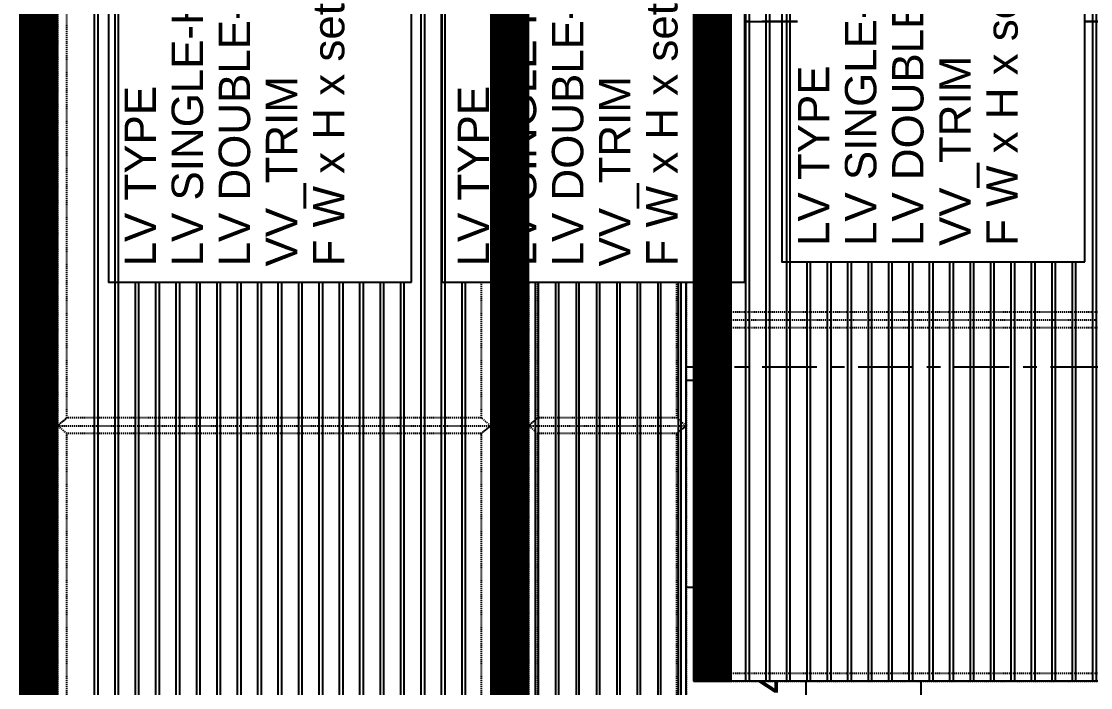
# Model space of a CAD drawing. Header units: millimetres. Extents: x 663313 to 1226001, y 1431724 to 1620898.
# Drawn here: x 849271 to 852676, y 1516435 to 1518555 of the extents above; entities that cross this region are included whole.
import ezdxf

# ---------------------------------------------------------------- set-up
doc = ezdxf.new("R2010")
doc.units = ezdxf.units.MM
for name, pattern in [('CENTER', [50.8, 31.75, -6.35, 6.35, -6.35]), ('DPA_Grid _ Level 100', [1000, 550, -160, 130, -160]), ('Grid Line', [22.225, 12.7, -3.175, 3.175, -3.175]), ('HIDDEN', [0.375, 0.25, -0.125]), ('TA_GL_000.70000', [1.925, 0.7, -0.175, 0.175, -0.175, 0.7]), ('TA_HL_001.00000', [6.5, 3.55, -2.95]), ('XKITLINE00', [0]), ('XKITLINE02', [4, 2, -2])]:
    doc.linetypes.add(name, pattern=pattern)
doc.layers.get('Defpoints').update_dxf_attribs({"color": 140})
doc.layers.add('000 - 0_HIDE_OBJ_FRAMING_DEF_SUB', color=1, linetype='Continuous', plot=False)
for name, color, linetype in [('000 - 0_SYM_DWG_GRIDLINE_MAIN_COLOR_251', 251, 'Continuous'), ('000 - ESTIMATE_ASPG_WIPEOUT_', 250, 'Continuous'), ('000 - GRID', 251, 'CENTER'), ('010 - ASPG_EXTR_MAIN_COLOR_2', 2, 'Continuous'), ('010 - ASPG_EXTR_MAIN_COLOR_251', 251, 'Continuous'), ('010 - ASPG_EXTR_WIPEOUT_', 250, 'Continuous'), ('010 - ASPG_FRAMING_MAIN_COLOR_1', 1, 'Continuous'), ('010 - ASPG_FRAMING_SUB_COLOR_2', 1, 'Continuous'), ('CVA044__', 2, 'Continuous')]:
    doc.layers.add(name, color=color, linetype=linetype)
doc.layers.add('000 - ESTIMATE_ASPG_MAIN_COLOR_6', color=6, linetype='Continuous', true_color=0xff00ff)
doc.layers.add('000 - ESTIMATE_ASPG_TEXT_COLOR_1', color=1, linetype='Continuous', true_color=0xff0000)
doc.layers.add('000_AREA_ASPG_AREA_HATCH_', color=7, linetype='Continuous', true_color=0xff8700, plot=False)
doc.layers.add('000_AREA_ASPG_AREA_MAIN_COLOR_1', color=7, linetype='Continuous', true_color=0xff8700, plot=False)
for name, color, linetype, lineweight in [('A-FLOR-E', 2, 'Continuous', 9), ('A-GENM', 29, 'Continuous', 9), ('Bolt', 7, 'Continuous', 0), ('Part', 2, 'Continuous', 0)]:
    doc.layers.add(name, color=color, linetype=linetype, lineweight=lineweight)
doc.styles.add('_Arial', font='arial.ttf')
doc.styles.add('Arial', font='arial.ttf')
doc.styles.add('TA', font='', dxfattribs={"height": 4.5})
doc.styles.get('TA').set_extended_font_data('Cordia New')
doc.dimstyles.new('Dim - 40 - End', dxfattribs={"dimscale": 0.04, "dimtxt": 3, "dimasz": 1, "dimexe": 0, "dimexo": 2.5, "dimgap": 1.5, "dimtad": 1, "dimdec": 0, "dimlfac": 1000, "dimzin": 1, "dimdsep": 46, "dimtxsty": 'Arial', "dimblk": 'END', "dimcen": 0.09, "dimclrd": 1, "dimclre": 49, "dimclrt": 3, "dimadec": 0, "dimazin": 0, "dimtfac": 1, "dimtdec": 0, "dimtix": 1, "dimtofl": 0, "dimtmove": 2, "dimatfit": 3, "dimfxl": 1, "dimtfill": 1, "dimtfillclr": 256, "dimtolj": 1, "dimtzin": 0, "dimarcsym": 0})

# ---------------------------------------------------------------- blocks, each defined once
blk = doc.blocks.new('*A25003087')
at = {"layer": 'Part', "linetype": 'XKITLINE00', "lineweight": 0}
for p, q in [((242.379556, 120.984542), (242.379556, 120.334542)), ((242.379556, 120.984542), (259.029503, 120.984542)), ((259.029503, 120.334542), (259.029503, 120.984542)), ((242.379556, 120.334542), (259.029503, 120.334542))]:
    blk.add_line(p, q, dxfattribs=at)
at = {"layer": 'Part', "linetype": 'XKITLINE02', "lineweight": 0}
blk.add_line((242.379556, 120.394542), (259.029503, 120.394542), dxfattribs=at)
blk = doc.blocks.new('*A25023089')
at = {"layer": 'Part', "linetype": 'XKITLINE00', "lineweight": 0}
for p, q in [((244.079582, 127.784542), (244.079582, 127.884542)), ((244.079582, 127.884542), (246.279582, 127.884542)), ((244.079582, 127.784542), (246.279582, 127.784542)), ((246.279582, 127.884542), (246.279582, 127.784542))]:
    blk.add_line(p, q, dxfattribs=at)
blk = doc.blocks.new('*A25033090')
at = {"layer": 'Part', "linetype": 'XKITLINE00', "lineweight": 0}
for p, q in [((243.879582, 128.084542), (244.079582, 127.884542)), ((246.479582, 128.084542), (246.309582, 127.884542)), ((244.079582, 127.884542), (246.309582, 127.884542))]:
    blk.add_line(p, q, dxfattribs=at)
at = {"layer": 'Part', "linetype": 'XKITLINE02', "lineweight": 0}
blk.add_line((246.479582, 128.084542), (243.879582, 128.084542), dxfattribs=at)
blk = doc.blocks.new('*A25043091')
at = {"layer": 'Bolt'}
for points in [[(244.35, 127.885), (244.35, 127.785), (244.21, 127.785), (244.21, 127.885)], [(246.15, 127.885), (246.15, 127.785), (246.01, 127.785), (246.01, 127.885)]]:
    blk.add_hatch(color=256, dxfattribs=at).paths.add_polyline_path(points, flags=17)
at = {"layer": 'Bolt', "linetype": 'XKITLINE00', "lineweight": 0}
for p, q in [((244.21, 127.785), (244.21, 127.885)), ((244.28, 127.785), (244.28, 127.885)), ((244.35, 127.785), (244.35, 127.885)), ((246.01, 127.785), (246.01, 127.885)), ((246.08, 127.785), (246.08, 127.885)), ((246.15, 127.785), (246.15, 127.885))]:
    blk.add_line(p, q, dxfattribs=at)
blk = doc.blocks.new('*A29103261')
at = {"layer": 'Part', "linetype": 'XKITLINE00', "lineweight": 0}
for p, q in [((245.209582, 127.784542), (245.209582, 127.684542)), ((245.809582, 127.734542), (245.259582, 127.734542)), ((245.259582, 127.734542), (245.259582, 127.684542)), ((245.809582, 127.784542), (245.809582, 127.734542))]:
    blk.add_line(p, q, dxfattribs=at)
at = {"layer": 'Part', "linetype": 'XKITLINE02', "lineweight": 0}
for p, q in [((245.209582, 127.784542), (245.809582, 127.784542)), ((245.209582, 127.684542), (245.209582, 127.184542)), ((245.259582, 127.684542), (245.259582, 127.184542)), ((245.209582, 127.184542), (245.259582, 127.184542))]:
    blk.add_line(p, q, dxfattribs=at)
blk = doc.blocks.new('*A29113262')
at = {"layer": 'Bolt', "linetype": 'XKITLINE02', "lineweight": 0}
for p, q in [((245.338782, 127.484542), (244.909582, 127.484542)), ((245.209582, 127.554542), (245.149582, 127.554542)), ((245.209582, 127.414542), (245.149582, 127.414542)), ((245.259582, 127.654542), (245.209582, 127.654542)), ((245.259582, 127.314542), (245.209582, 127.314542))]:
    blk.add_line(p, q, dxfattribs=at)
blk = doc.blocks.new('*A29123263')
at = {"layer": 'Part', "linetype": 'XKITLINE00', "lineweight": 0}
for p, q in [((256.258082, 127.784542), (256.258082, 127.684542)), ((256.858082, 127.734542), (256.308082, 127.734542)), ((256.308082, 127.734542), (256.308082, 127.684542)), ((256.858082, 127.784542), (256.858082, 127.734542))]:
    blk.add_line(p, q, dxfattribs=at)
at = {"layer": 'Part', "linetype": 'XKITLINE02', "lineweight": 0}
for p, q in [((256.258082, 127.784542), (256.858082, 127.784542)), ((256.258082, 127.684542), (256.258082, 127.184542)), ((256.308082, 127.684542), (256.308082, 127.184542)), ((256.258082, 127.184542), (256.308082, 127.184542))]:
    blk.add_line(p, q, dxfattribs=at)
blk = doc.blocks.new('*A29133264')
at = {"layer": 'Bolt', "linetype": 'XKITLINE02', "lineweight": 0}
for p, q in [((256.387282, 127.484542), (255.958082, 127.484542)), ((256.258082, 127.554542), (256.198082, 127.554542)), ((256.258082, 127.414542), (256.198082, 127.414542)), ((256.308082, 127.654542), (256.258082, 127.654542)), ((256.308082, 127.314542), (256.258082, 127.314542))]:
    blk.add_line(p, q, dxfattribs=at)
blk = doc.blocks.new('*A29873300')
at = {"layer": 'Bolt'}
for points in [[(244.81, 120.335), (244.81, 120.395), (244.95, 120.395), (244.95, 120.335)], [(244.81, 120.275), (244.81, 120.335), (244.95, 120.335), (244.95, 120.275)], [(245.41, 120.335), (245.41, 120.395), (245.55, 120.395), (245.55, 120.335)], [(245.41, 120.275), (245.41, 120.335), (245.55, 120.335), (245.55, 120.275)]]:
    blk.add_hatch(color=256, dxfattribs=at).paths.add_polyline_path(points, flags=17)
at = {"layer": 'Bolt', "linetype": 'XKITLINE00', "lineweight": 0}
for p, q in [((244.88, 120.195), (244.88, 120.625)), ((245.48, 120.195), (245.48, 120.625)), ((244.81, 120.335), (244.81, 120.395)), ((244.81, 120.275), (244.81, 120.335)), ((244.95, 120.335), (244.95, 120.395)), ((244.95, 120.275), (244.95, 120.335)), ((245.41, 120.335), (245.41, 120.395)), ((245.41, 120.275), (245.41, 120.335)), ((245.55, 120.335), (245.55, 120.395)), ((245.55, 120.275), (245.55, 120.335))]:
    blk.add_line(p, q, dxfattribs=at)
blk = doc.blocks.new('*A29883301')
at = {"layer": 'Part', "linetype": 'XKITLINE00', "lineweight": 0}
for p, q in [((245.149582, 120.274542), (245.209582, 120.274542)), ((245.149582, 119.274542), (245.149582, 120.274542)), ((245.209582, 120.274542), (245.209582, 119.274542)), ((245.149582, 119.974542), (245.209582, 119.974542)), ((245.209582, 119.274542), (245.149582, 119.274542))]:
    blk.add_line(p, q, dxfattribs=at)
blk = doc.blocks.new('*A29893302')
at = {"layer": 'Part', "linetype": 'XKITLINE00', "lineweight": 0}
for p, q in [((244.679582, 120.334542), (244.679582, 120.274542)), ((245.679582, 120.274542), (244.679582, 120.274542)), ((245.679582, 120.334542), (245.679582, 120.274542))]:
    blk.add_line(p, q, dxfattribs=at)
at = {"layer": 'Part', "linetype": 'XKITLINE02', "lineweight": 0}
blk.add_line((245.679582, 120.334542), (244.679582, 120.334542), dxfattribs=at)
blk = doc.blocks.new('*A29903303')
at = {"layer": 'Part', "linetype": 'XKITLINE00', "lineweight": 0}
for p, q in [((255.728082, 120.274542), (255.728082, 120.334542)), ((256.728082, 120.274542), (255.728082, 120.274542)), ((256.728082, 120.334542), (256.728082, 120.274542))]:
    blk.add_line(p, q, dxfattribs=at)
at = {"layer": 'Part', "linetype": 'XKITLINE02', "lineweight": 0}
blk.add_line((255.728082, 120.334542), (256.728082, 120.334542), dxfattribs=at)
blk = doc.blocks.new('*A29913304')
at = {"layer": 'Part', "linetype": 'XKITLINE00', "lineweight": 0}
for p, q in [((256.198082, 120.274542), (256.258082, 120.274542)), ((256.198082, 119.274542), (256.198082, 120.274542)), ((256.258082, 120.274542), (256.258082, 119.274542)), ((256.198082, 119.974542), (256.258082, 119.974542)), ((256.258082, 119.274542), (256.198082, 119.274542))]:
    blk.add_line(p, q, dxfattribs=at)
blk = doc.blocks.new('*A29923305')
at = {"layer": 'Bolt'}
for points in [[(255.858, 120.335), (255.858, 120.395), (255.998, 120.395), (255.998, 120.335)], [(255.858, 120.275), (255.858, 120.335), (255.998, 120.335), (255.998, 120.275)], [(256.458, 120.335), (256.458, 120.395), (256.598, 120.395), (256.598, 120.335)], [(256.458, 120.275), (256.458, 120.335), (256.598, 120.335), (256.598, 120.275)]]:
    blk.add_hatch(color=256, dxfattribs=at).paths.add_polyline_path(points, flags=17)
at = {"layer": 'Bolt', "linetype": 'XKITLINE00', "lineweight": 0}
for p, q in [((255.928, 120.195), (255.928, 120.625)), ((256.528, 120.195), (256.528, 120.625)), ((255.858, 120.335), (255.858, 120.395)), ((255.858, 120.275), (255.858, 120.335)), ((255.998, 120.335), (255.998, 120.395)), ((255.998, 120.275), (255.998, 120.335)), ((256.458, 120.335), (256.458, 120.395)), ((256.458, 120.275), (256.458, 120.335)), ((256.598, 120.335), (256.598, 120.395)), ((256.598, 120.275), (256.598, 120.335))]:
    blk.add_line(p, q, dxfattribs=at)
blk = doc.blocks.new('*A30443342')
at = {"layer": 'Part', "linetype": 'XKITLINE00', "lineweight": 0}
for p, q in [((255.128082, 127.784542), (255.128082, 127.884542)), ((255.128082, 127.884542), (257.328082, 127.884542)), ((255.128082, 127.784542), (257.328082, 127.784542)), ((257.328082, 127.884542), (257.328082, 127.784542))]:
    blk.add_line(p, q, dxfattribs=at)
blk = doc.blocks.new('*A30453343')
at = {"layer": 'Part', "linetype": 'XKITLINE00', "lineweight": 0}
for p, q in [((254.928082, 128.084542), (255.128082, 127.884542)), ((257.528082, 128.084542), (257.358082, 127.884542)), ((255.128082, 127.884542), (257.358082, 127.884542))]:
    blk.add_line(p, q, dxfattribs=at)
at = {"layer": 'Part', "linetype": 'XKITLINE02', "lineweight": 0}
blk.add_line((257.528082, 128.084542), (254.928082, 128.084542), dxfattribs=at)
blk = doc.blocks.new('*A30463344')
at = {"layer": 'Bolt'}
for points in [[(255.398, 127.885), (255.398, 127.785), (255.258, 127.785), (255.258, 127.885)], [(257.198, 127.885), (257.198, 127.785), (257.058, 127.785), (257.058, 127.885)]]:
    blk.add_hatch(color=256, dxfattribs=at).paths.add_polyline_path(points, flags=17)
at = {"layer": 'Bolt', "linetype": 'XKITLINE00', "lineweight": 0}
for p, q in [((255.258, 127.785), (255.258, 127.885)), ((255.328, 127.785), (255.328, 127.885)), ((255.398, 127.785), (255.398, 127.885)), ((257.058, 127.785), (257.058, 127.885)), ((257.128, 127.785), (257.128, 127.885)), ((257.198, 127.785), (257.198, 127.885))]:
    blk.add_line(p, q, dxfattribs=at)
blk = doc.blocks.new('GM_Louver Grill Vertical Z1 - Z Profile-20899003-ENT 4 ELE-2 sheet')
at = {"layer": '000 - 0_HIDE_OBJ_FRAMING_DEF_SUB'}
blk.add_line((-150989.205017, 106810), (-150989.205017, 115350), dxfattribs=at)
blk = doc.blocks.new('5')
at = {"layer": '000 - 0_HIDE_OBJ_FRAMING_DEF_SUB'}
for p, q in [((1845400.1, 115350), (1845400.1, 106810)), ((1845500.1, 106810), (1845500.1, 115350)), ((1845649.8, 115350), (1845649.8, 106810)), ((1845749.8, 115350), (1845749.8, 106810)), ((1847149.8, 106810), (1847149.8, 115350))]:
    blk.add_line(p, q, dxfattribs=at)
for points in [[(1843950.1, 115350), (1845450.1, 115350), (1845450.1, 106810), (1843950.1, 106810)], [(1845450.1, 115350), (1845699.8, 115350), (1845699.8, 106810), (1845450.1, 106810)], [(1847199.8, 115350), (1845699.8, 115350), (1845699.8, 106810), (1847199.8, 106810)]]:
    blk.add_lwpolyline(points, close=True, dxfattribs=at)
at = {"layer": 'A-GENM'}
for p in [(1996239.3, 0), (1996314.3, 0), (1996539.3, 0), (1996789, 0), (1996865.3, 0), (1996941.6, 0), (1997017.8, 0), (1997094.1, 0), (1997170.3, 0), (1997246.6, 0), (1997322.9, 0), (1997399.1, 0), (1997475.4, 0), (1997551.7, 0), (1997627.9, 0), (1997704.2, 0), (1997780.4, 0), (1997856.7, 0), (1997933, 0), (1998009.2, 0), (1998085.5, 0)]:
    blk.add_blockref('GM_Louver Grill Vertical Z1 - Z Profile-20899003-ENT 4 ELE-2 sheet', p, dxfattribs=at)
blk = doc.blocks.new('END')
at = {"color": 1}
for p, q in [((0, 1.5), (0, -1.5)), ((1.5, 0), (-1.5, 0))]:
    blk.add_line(p, q, dxfattribs=at)
at = {"color": 3}
blk.add_line((-0.795, -0.795), (0.795, 0.795), dxfattribs=at)
blk = doc.blocks.new('*D5099')
at = {"layer": '000 - 0_HIDE_OBJ_FRAMING_DEF_SUB', "color": 49, "lineweight": -2, "transparency": 16777216}
for p, q in [((10.8878, 4.2), (11.2086, 4.2)), ((11.0585, 3.4575), (11.2086, 3.4575))]:
    blk.add_line(p, q, dxfattribs=at)
at = {"layer": '000 - 0_HIDE_OBJ_FRAMING_DEF_SUB', "color": 1, "lineweight": -2, "transparency": 16777216}
blk.add_line((11.2086, 3.4975), (11.2086, 4.16), dxfattribs=at)
at = {"layer": 'Defpoints', "color": 0, "transparency": 16777216}
for p in [(10.7878, 4.2), (11.2086, 4.2), (10.9585, 3.4575)]:
    blk.add_point(p, dxfattribs=at)
at = {"layer": '000 - 0_HIDE_OBJ_FRAMING_DEF_SUB', "color": 1, "lineweight": -2, "transparency": 16777216, "xscale": 0.04, "yscale": 0.04, "zscale": 0.04}
for p, rotation in [((11.2086, 4.2), 90), ((11.2086, 3.4575), 270)]:
    blk.add_blockref('END', p, dxfattribs=dict(at, rotation=rotation))
at = {"layer": '000 - 0_HIDE_OBJ_FRAMING_DEF_SUB', "color": 3, "transparency": 16777216, "insert": (11.0883, 3.8288), "char_height": 0.12, "attachment_point": 5, "rotation": 90, "style": 'Arial', "bg_fill": 3, "box_fill_scale": 1.1, "bg_fill_color": 256, "bg_fill_true_color": 13158600, "bg_fill_transparency": 0}
blk.add_mtext('\\A1;742', dxfattribs=at)
blk = doc.blocks.new('*D5100')
at = {"layer": '000 - 0_HIDE_OBJ_FRAMING_DEF_SUB', "color": 49, "lineweight": -2, "transparency": 16777216}
for p, q in [((10.8878, 4.6), (11.2086, 4.6)), ((10.8878, 4.2), (11.2086, 4.2))]:
    blk.add_line(p, q, dxfattribs=at)
at = {"layer": '000 - 0_HIDE_OBJ_FRAMING_DEF_SUB', "color": 1, "lineweight": -2, "transparency": 16777216}
blk.add_line((11.2086, 4.24), (11.2086, 4.56), dxfattribs=at)
at = {"layer": 'Defpoints', "color": 0, "transparency": 16777216}
for p in [(10.7878, 4.6), (11.2086, 4.6), (10.7878, 4.2)]:
    blk.add_point(p, dxfattribs=at)
at = {"layer": '000 - 0_HIDE_OBJ_FRAMING_DEF_SUB', "color": 1, "lineweight": -2, "transparency": 16777216, "xscale": 0.04, "yscale": 0.04, "zscale": 0.04}
for p, rotation in [((11.2086, 4.6), 90), ((11.2086, 4.2), 270)]:
    blk.add_blockref('END', p, dxfattribs=dict(at, rotation=rotation))
at = {"layer": '000 - 0_HIDE_OBJ_FRAMING_DEF_SUB', "color": 3, "transparency": 16777216, "insert": (11.0873, 4.4), "char_height": 0.12, "attachment_point": 5, "rotation": 90, "style": 'Arial', "bg_fill": 3, "box_fill_scale": 1.1, "bg_fill_color": 256, "bg_fill_true_color": 13158600, "bg_fill_transparency": 0}
blk.add_mtext('\\A1;400', dxfattribs=at)
blk = doc.blocks.new('*D5101')
at = {"layer": '000 - 0_HIDE_OBJ_FRAMING_DEF_SUB', "color": 1, "lineweight": -2, "transparency": 16777216}
for p, q in [((11.2086, 4.9975), (11.2086, 5.0375)), ((11.2086, 4.56), (11.2086, 4.52))]:
    blk.add_line(p, q, dxfattribs=at)
at = {"layer": '000 - 0_HIDE_OBJ_FRAMING_DEF_SUB', "color": 49, "lineweight": -2, "transparency": 16777216}
for p, q in [((11.0747, 4.9575), (11.2086, 4.9575)), ((10.8878, 4.6), (11.2086, 4.6))]:
    blk.add_line(p, q, dxfattribs=at)
at = {"layer": 'Defpoints', "color": 0, "transparency": 16777216}
for p in [(10.9747, 4.9575), (11.2086, 4.9575), (10.7878, 4.6)]:
    blk.add_point(p, dxfattribs=at)
at = {"layer": '000 - 0_HIDE_OBJ_FRAMING_DEF_SUB', "color": 1, "lineweight": -2, "transparency": 16777216, "xscale": 0.04, "yscale": 0.04, "zscale": 0.04}
for p, rotation in [((11.2086, 4.9575), 270), ((11.2086, 4.6), 90)]:
    blk.add_blockref('END', p, dxfattribs=dict(at, rotation=rotation))
at = {"layer": '000 - 0_HIDE_OBJ_FRAMING_DEF_SUB', "color": 3, "transparency": 16777216, "insert": (11.0873, 4.7788), "char_height": 0.12, "attachment_point": 5, "rotation": 90, "style": 'Arial', "bg_fill": 3, "box_fill_scale": 1.1, "bg_fill_color": 256, "bg_fill_true_color": 13158600, "bg_fill_transparency": 0}
blk.add_mtext('\\A1;357', dxfattribs=at)
blk = doc.blocks.new('*D5106')
at = {"layer": '000 - 0_HIDE_OBJ_FRAMING_DEF_SUB', "color": 49, "lineweight": -2, "transparency": 16777216}
for p, q in [((11.1272, 8.7), (11.5739, 8.7)), ((11.1272, 0), (11.5739, 0))]:
    blk.add_line(p, q, dxfattribs=at)
at = {"layer": '000 - 0_HIDE_OBJ_FRAMING_DEF_SUB', "color": 1, "lineweight": -2, "transparency": 16777216}
blk.add_line((11.5739, 8.66), (11.5739, 0.04), dxfattribs=at)
at = {"layer": 'Defpoints', "color": 0, "transparency": 16777216}
for p in [(11.0272, 8.7), (11.0272, 0), (11.5739, 0)]:
    blk.add_point(p, dxfattribs=at)
at = {"layer": '000 - 0_HIDE_OBJ_FRAMING_DEF_SUB', "color": 1, "lineweight": -2, "transparency": 16777216, "xscale": 0.04, "yscale": 0.04, "zscale": 0.04}
for p, rotation in [((11.5739, 8.7), 90), ((11.5739, 0), 270)]:
    blk.add_blockref('END', p, dxfattribs=dict(at, rotation=rotation))
at = {"layer": '000 - 0_HIDE_OBJ_FRAMING_DEF_SUB', "color": 3, "transparency": 16777216, "insert": (11.4527, 4.35), "char_height": 0.12, "attachment_point": 5, "rotation": 90, "style": 'Arial', "bg_fill": 3, "box_fill_scale": 1.1, "bg_fill_color": 256, "bg_fill_true_color": 13158600, "bg_fill_transparency": 0}
blk.add_mtext('\\A1;8700', dxfattribs=at)
blk = doc.blocks.new('*A24943083')
at = {"layer": 'Bolt'}
for points in [[(244.35, 86.385), (244.35, 86.285), (244.21, 86.285), (244.21, 86.385)], [(246.15, 86.385), (246.15, 86.285), (246.01, 86.285), (246.01, 86.385)]]:
    blk.add_hatch(color=256, dxfattribs=at).paths.add_polyline_path(points, flags=17)
at = {"layer": 'Bolt', "linetype": 'XKITLINE00', "lineweight": 0}
for p, q in [((244.21, 86.385), (244.21, 86.285)), ((244.28, 86.385), (244.28, 86.285)), ((244.35, 86.385), (244.35, 86.285)), ((246.01, 86.385), (246.01, 86.285)), ((246.08, 86.385), (246.08, 86.285)), ((246.15, 86.385), (246.15, 86.285))]:
    blk.add_line(p, q, dxfattribs=at)
blk = doc.blocks.new('*A24953084')
at = {"layer": 'Part', "linetype": 'XKITLINE00', "lineweight": 0}
for p, q in [((244.079582, 86.284542), (243.879582, 86.084542)), ((244.079582, 86.284542), (246.309582, 86.284542)), ((246.309582, 86.284542), (246.479582, 86.084542))]:
    blk.add_line(p, q, dxfattribs=at)
at = {"layer": 'Part', "linetype": 'XKITLINE02', "lineweight": 0}
blk.add_line((243.879582, 86.084542), (246.479582, 86.084542), dxfattribs=at)
blk = doc.blocks.new('*A24963085')
at = {"layer": 'Part', "linetype": 'XKITLINE00', "lineweight": 0}
for p, q in [((244.079582, 86.384542), (246.279582, 86.384542)), ((244.079582, 86.284542), (244.079582, 86.384542)), ((246.279582, 86.284542), (244.079582, 86.284542)), ((246.279582, 86.384542), (246.279582, 86.284542))]:
    blk.add_line(p, q, dxfattribs=at)
blk = doc.blocks.new('*A29653281')
at = {"layer": 'Bolt', "linetype": 'XKITLINE02', "lineweight": 0}
for p, q in [((245.259582, 86.854542), (245.209582, 86.854542)), ((245.338782, 86.684542), (244.909582, 86.684542)), ((245.209582, 86.754542), (245.149582, 86.754542)), ((245.209582, 86.614542), (245.149582, 86.614542)), ((245.259582, 86.514542), (245.209582, 86.514542))]:
    blk.add_line(p, q, dxfattribs=at)
blk = doc.blocks.new('*A29663282')
at = {"layer": 'Part', "linetype": 'XKITLINE02', "lineweight": 0}
for p, q in [((245.259582, 86.984542), (245.209582, 86.984542)), ((245.209582, 86.984542), (245.209582, 86.484542)), ((245.259582, 86.484542), (245.259582, 86.984542)), ((245.209582, 86.384542), (245.809582, 86.384542))]:
    blk.add_line(p, q, dxfattribs=at)
at = {"layer": 'Part', "linetype": 'XKITLINE00', "lineweight": 0}
for p, q in [((245.209582, 86.484542), (245.209582, 86.384542)), ((245.259582, 86.434542), (245.259582, 86.484542)), ((245.809582, 86.434542), (245.259582, 86.434542)), ((245.809582, 86.384542), (245.809582, 86.434542))]:
    blk.add_line(p, q, dxfattribs=at)
blk = doc.blocks.new('*D3649')
at = {"layer": '000 - 0_HIDE_OBJ_FRAMING_DEF_SUB', "color": 49, "lineweight": -2, "transparency": 16777216}
for p, q in [((10.5543, 2.8), (11.2086, 2.8)), ((10.5543, 2.4), (11.2086, 2.4))]:
    blk.add_line(p, q, dxfattribs=at)
at = {"layer": '000 - 0_HIDE_OBJ_FRAMING_DEF_SUB', "color": 1, "lineweight": -2, "transparency": 16777216}
blk.add_line((11.2086, 2.44), (11.2086, 2.76), dxfattribs=at)
at = {"layer": 'Defpoints', "color": 0, "transparency": 16777216}
for p in [(10.4543, 2.8), (11.2086, 2.8), (10.4543, 2.4)]:
    blk.add_point(p, dxfattribs=at)
at = {"layer": '000 - 0_HIDE_OBJ_FRAMING_DEF_SUB', "color": 1, "lineweight": -2, "transparency": 16777216, "xscale": 0.04, "yscale": 0.04, "zscale": 0.04}
for p, rotation in [((11.2086, 2.8), 90), ((11.2086, 2.4), 270)]:
    blk.add_blockref('END', p, dxfattribs=dict(at, rotation=rotation))
at = {"layer": '000 - 0_HIDE_OBJ_FRAMING_DEF_SUB', "color": 3, "transparency": 16777216, "insert": (11.0873, 2.6), "char_height": 0.12, "attachment_point": 5, "rotation": 90, "style": 'Arial', "bg_fill": 3, "box_fill_scale": 1.1, "bg_fill_color": 256, "bg_fill_true_color": 13158600, "bg_fill_transparency": 0}
blk.add_mtext('\\A1;400', dxfattribs=at)
blk = doc.blocks.new('*D3650')
at = {"layer": '000 - 0_HIDE_OBJ_FRAMING_DEF_SUB', "color": 49, "lineweight": -2, "transparency": 16777216}
for p, q in [((11.057, 3.4575), (11.2086, 3.4575)), ((11.057, 2.8), (11.2086, 2.8))]:
    blk.add_line(p, q, dxfattribs=at)
at = {"layer": '000 - 0_HIDE_OBJ_FRAMING_DEF_SUB', "color": 1, "lineweight": -2, "transparency": 16777216}
blk.add_line((11.2086, 2.84), (11.2086, 3.4175), dxfattribs=at)
at = {"layer": 'Defpoints', "color": 0, "transparency": 16777216}
for p in [(10.957, 3.4575), (11.2086, 3.4575), (10.957, 2.8)]:
    blk.add_point(p, dxfattribs=at)
at = {"layer": '000 - 0_HIDE_OBJ_FRAMING_DEF_SUB', "color": 1, "lineweight": -2, "transparency": 16777216, "xscale": 0.04, "yscale": 0.04, "zscale": 0.04}
for p, rotation in [((11.2086, 3.4575), 90), ((11.2086, 2.8), 270)]:
    blk.add_blockref('END', p, dxfattribs=dict(at, rotation=rotation))
at = {"layer": '000 - 0_HIDE_OBJ_FRAMING_DEF_SUB', "color": 3, "transparency": 16777216, "insert": (11.0873, 3.1288), "char_height": 0.12, "attachment_point": 5, "rotation": 90, "style": 'Arial', "bg_fill": 3, "box_fill_scale": 1.1, "bg_fill_color": 256, "bg_fill_true_color": 13158600, "bg_fill_transparency": 0}
blk.add_mtext('\\A1;657', dxfattribs=at)
blk = doc.blocks.new('A$Cc320a9d8')
at = {"layer": '000 - 0_HIDE_OBJ_FRAMING_DEF_SUB', "linetype": 'DPA_Grid _ Level 100'}
blk.add_line((-53966.9975, 9750), (0, 9750), dxfattribs=at)
blk = doc.blocks.new('*U4814')
at = {"layer": '000 - 0_SYM_DWG_GRIDLINE_MAIN_COLOR_251', "color": 0, "linetype": 'ByBlock', "ltscale": 5}
blk.add_line((155.4, 0), (-495.4, 0), dxfattribs=at)
at = {"layer": '000 - 0_SYM_DWG_GRIDLINE_MAIN_COLOR_251', "color": 3}
blk.add_point((-340, 0), dxfattribs=at)
at = {"style": 'TA', "flags": 1}
blk.add_attdef('LOCATION', (6, -6), '', height=4.5, rotation=270, dxfattribs=at)
blk = doc.blocks.new('W-1-PP18-ST_ENT4_REV00_20260601-021503_ELEVATION_2_DIMS')
at = {"layer": '000 - GRID', "linetype": 'TA_GL_000.70000', "xscale": -50.00000000000043, "yscale": 50.00000000000043, "zscale": 50.00000000000043, "rotation": 180}
for p in [(0, 110950), (0, 109850)]:
    blk.add_blockref('*U4814', p, dxfattribs=at)
blk = doc.blocks.new('*U4750')
blk.add_wipeout([(50, 0), (562.3, 0), (562.3, 8530), (50, 8530)]).dxf.layer = '010 - ASPG_EXTR_WIPEOUT_'
at = {"layer": '010 - ASPG_EXTR_MAIN_COLOR_2'}
for points in [[(81.6, 0), (91.8, 0), (91.8, 8530), (81.6, 8530)], [(146.6, 0), (156.8, 0), (156.8, 8530), (146.6, 8530)], [(211.6, 0), (221.8, 0), (221.8, 8530), (211.6, 8530)], [(276.6, 0), (286.8, 0), (286.8, 8530), (276.6, 8530)], [(341.6, 0), (351.8, 0), (351.8, 8530), (341.6, 8530)], [(406.6, 0), (416.8, 0), (416.8, 8530), (406.6, 8530)], [(471.6, 0), (481.8, 0), (481.8, 8530), (471.6, 8530)], [(536.6, 0), (546.8, 0), (546.8, 8530), (536.6, 8530)]]:
    blk.add_lwpolyline(points, close=True, dxfattribs=at)
at = {"layer": '010 - ASPG_FRAMING_SUB_COLOR_2'}
blk.add_lwpolyline([(50, 0), (562.3, 0), (562.3, 8530), (50, 8530)], close=True, dxfattribs=at)
blk.add_wipeout([(-50, 0), (50, 0), (50, 8530), (-50, 8530)]).dxf.layer = '010 - ASPG_EXTR_WIPEOUT_'
at = {"layer": '010 - ASPG_FRAMING_MAIN_COLOR_1'}
for points in [[(-50, 0), (-40, 0), (-40, 8530), (-50, 8530)], [(40, 0), (50, 0), (50, 8530), (40, 8530)]]:
    blk.add_lwpolyline(points, close=True, dxfattribs=at)
at = {"layer": '010 - ASPG_FRAMING_SUB_COLOR_2'}
blk.add_lwpolyline([(-50, 0), (50, 0), (50, 8530), (-50, 8530)], close=True, dxfattribs=at)
blk = doc.blocks.new('*U4755')
blk.add_wipeout([(50, 0), (1450, 0), (1450, 8530), (50, 8530)]).dxf.layer = '010 - ASPG_EXTR_WIPEOUT_'
at = {"layer": '010 - ASPG_EXTR_MAIN_COLOR_2'}
for points in [[(141.5, 0), (151.7, 0), (151.7, 8530), (141.5, 8530)], [(206.5, 0), (216.7, 0), (216.7, 8530), (206.5, 8530)], [(271.5, 0), (281.7, 0), (281.7, 8530), (271.5, 8530)], [(336.5, 0), (346.7, 0), (346.7, 8530), (336.5, 8530)], [(401.5, 0), (411.7, 0), (411.7, 8530), (401.5, 8530)], [(466.5, 0), (476.7, 0), (476.7, 8530), (466.5, 8530)], [(531.5, 0), (541.7, 0), (541.7, 8530), (531.5, 8530)], [(596.5, 0), (606.7, 0), (606.7, 8530), (596.5, 8530)], [(661.5, 0), (671.7, 0), (671.7, 8530), (661.5, 8530)], [(726.5, 0), (736.7, 0), (736.7, 8530), (726.5, 8530)], [(791.5, 0), (801.7, 0), (801.7, 8530), (791.5, 8530)], [(856.5, 0), (866.7, 0), (866.7, 8530), (856.5, 8530)], [(921.5, 0), (931.7, 0), (931.7, 8530), (921.5, 8530)], [(986.5, 0), (996.7, 0), (996.7, 8530), (986.5, 8530)], [(1051.5, 0), (1061.7, 0), (1061.7, 8530), (1051.5, 8530)], [(1116.5, 0), (1126.7, 0), (1126.7, 8530), (1116.5, 8530)], [(1181.5, 0), (1191.7, 0), (1191.7, 8530), (1181.5, 8530)], [(1246.5, 0), (1256.7, 0), (1256.7, 8530), (1246.5, 8530)], [(1311.5, 0), (1321.7, 0), (1321.7, 8530), (1311.5, 8530)]]:
    blk.add_lwpolyline(points, close=True, dxfattribs=at)
at = {"layer": '010 - ASPG_FRAMING_SUB_COLOR_2'}
blk.add_lwpolyline([(50, 0), (1450, 0), (1450, 8530), (50, 8530)], close=True, dxfattribs=at)
for points in [[(-50, 0), (50, 0), (50, 8530), (-50, 8530)], [(1450, 0), (1550, 0), (1550, 8530), (1450, 8530)]]:
    blk.add_wipeout(points).dxf.layer = '010 - ASPG_EXTR_WIPEOUT_'
at = {"layer": '010 - ASPG_FRAMING_MAIN_COLOR_1'}
for points in [[(-50, 0), (-40, 0), (-40, 8530), (-50, 8530)], [(40, 0), (50, 0), (50, 8530), (40, 8530)], [(1450, 0), (1460, 0), (1460, 8530), (1450, 8530)], [(1540, 0), (1550, 0), (1550, 8530), (1540, 8530)]]:
    blk.add_lwpolyline(points, close=True, dxfattribs=at)
at = {"layer": '010 - ASPG_FRAMING_SUB_COLOR_2'}
for points in [[(-50, 0), (50, 0), (50, 8530), (-50, 8530)], [(1450, 0), (1550, 0), (1550, 8530), (1450, 8530)]]:
    blk.add_lwpolyline(points, close=True, dxfattribs=at)
blk = doc.blocks.new('*U4762')
blk.add_wipeout([(50, 0), (1557, 0), (1557, 4600), (50, 4600)]).dxf.layer = '010 - ASPG_EXTR_WIPEOUT_'
at = {"layer": '010 - ASPG_EXTR_MAIN_COLOR_251'}
for points in [[(50, 0), (1557, 0), (1557, 4600), (50, 4600)], [(75.4, 0), (85.6, 0), (85.6, 4600), (75.4, 4600)], [(140.4, 0), (150.6, 0), (150.6, 4600), (140.4, 4600)], [(205.4, 0), (215.6, 0), (215.6, 4600), (205.4, 4600)], [(270.4, 0), (280.6, 0), (280.6, 4600), (270.4, 4600)], [(335.4, 0), (345.6, 0), (345.6, 4600), (335.4, 4600)], [(400.4, 0), (410.6, 0), (410.6, 4600), (400.4, 4600)], [(465.4, 0), (475.6, 0), (475.6, 4600), (465.4, 4600)], [(530.4, 0), (540.6, 0), (540.6, 4600), (530.4, 4600)], [(595.4, 0), (605.6, 0), (605.6, 4600), (595.4, 4600)], [(660.4, 0), (670.6, 0), (670.6, 4600), (660.4, 4600)], [(725.4, 0), (735.6, 0), (735.6, 4600), (725.4, 4600)], [(790.4, 0), (800.6, 0), (800.6, 4600), (790.4, 4600)], [(855.4, 0), (865.6, 0), (865.6, 4600), (855.4, 4600)], [(920.4, 0), (930.6, 0), (930.6, 4600), (920.4, 4600)], [(985.4, 0), (995.6, 0), (995.6, 4600), (985.4, 4600)], [(1050.4, 0), (1060.6, 0), (1060.6, 4600), (1050.4, 4600)], [(1115.4, 0), (1125.6, 0), (1125.6, 4600), (1115.4, 4600)], [(1180.4, 0), (1190.6, 0), (1190.6, 4600), (1180.4, 4600)], [(1245.4, 0), (1255.6, 0), (1255.6, 4600), (1245.4, 4600)], [(1310.4, 0), (1320.6, 0), (1320.6, 4600), (1310.4, 4600)], [(1375.4, 0), (1385.6, 0), (1385.6, 4600), (1375.4, 4600)], [(1440.4, 0), (1450.6, 0), (1450.6, 4600), (1440.4, 4600)]]:
    blk.add_lwpolyline(points, close=True, dxfattribs=at)
blk.add_wipeout([(-50, 0), (50, 0), (50, 4600), (-50, 4600)]).dxf.layer = '010 - ASPG_EXTR_WIPEOUT_'
at = {"layer": '010 - ASPG_FRAMING_MAIN_COLOR_1'}
for points in [[(-50, 0), (50, 0), (50, 4600), (-50, 4600)], [(-50, 0), (-40, 0), (-40, 4600), (-50, 4600)], [(40, 0), (50, 0), (50, 4600), (40, 4600)]]:
    blk.add_lwpolyline(points, close=True, dxfattribs=at)
blk = doc.blocks.new('*U4795')
at = {"layer": '010 - ASPG_FRAMING_MAIN_COLOR_1', "linetype": 'ByBlock'}
for points in [[(0, 0), (0, 1380), (25, 1350), (25, 30), (0, 0)], [(1421.7, 1380), (0, 1380), (25, 1350), (1396.7, 1350)], [(1421.7, 0), (1421.7, 1380), (1396.7, 1350), (1396.7, 30), (1421.7, 0)], [(25, 30), (1396.7, 30), (1421.7, 0), (0, 0), (25, 30)]]:
    blk.add_lwpolyline(points, close=True, dxfattribs=at)
blk = doc.blocks.new('*U5407')
at = {"layer": '010 - ASPG_FRAMING_MAIN_COLOR_1', "linetype": 'ByBlock'}
for points in [[(0, 0), (0, 502.3), (25, 472.3), (25, 30), (0, 0)], [(1421.7, 502.3), (0, 502.3), (25, 472.3), (1396.7, 472.3)], [(1421.7, 0), (1421.7, 502.3), (1396.7, 472.3), (1396.7, 30), (1421.7, 0)], [(25, 30), (1396.7, 30), (1421.7, 0), (0, 0), (25, 30)]]:
    blk.add_lwpolyline(points, close=True, dxfattribs=at)
blk = doc.blocks.new('*U4796')
at = {"layer": '010 - ASPG_FRAMING_MAIN_COLOR_1', "linetype": 'ByBlock'}
for points in [[(0, 0), (0, 1497), (25, 1467), (25, 30), (0, 0)], [(1150, 1497), (0, 1497), (25, 1467), (1125, 1467)], [(1150, 0), (1150, 1497), (1125, 1467), (1125, 30), (1150, 0)], [(25, 30), (1125, 30), (1150, 0), (0, 0), (25, 30)]]:
    blk.add_lwpolyline(points, close=True, dxfattribs=at)
blk = doc.blocks.new('A$Cd3cf6656')
blk.add_wipeout([(-964.7, -457.4), (1855.6, -457.4), (1855.6, 457.4), (-964.7, 457.4)]).dxf.layer = '000 - ESTIMATE_ASPG_WIPEOUT_'
at = {"layer": '000 - ESTIMATE_ASPG_MAIN_COLOR_6'}
blk.add_lwpolyline([(-964.7, -457.4), (1855.6, -457.4), (1855.6, 507.4), (-964.7, 507.4)], close=True, dxfattribs=at)
at = {"layer": '000 - ESTIMATE_ASPG_TEXT_COLOR_1', "style": '_Arial'}
for s, p in [('LV TYPE', (-914.7, 356.5)), (':', (45, 356.5)), ('LV SINGLE-H', (-914.7, 206.5)), (':', (45, 206.5)), ('LV DOUBLE-H', (-914.7, 56.5)), (':', (45, 56.5)), ('VV_TRIM', (-914.7, -93.5)), (':', (45, -93.5)), ('F W x H x set', (-914.7, -243.5)), (':', (45, -243.5))]:
    blk.add_text(s, height=100, dxfattribs=at).set_placement(p)
for tag, p in [('LV_TYPE_VAL', (138.1, 356.5)), ('LV_SIN-H_VAL', (138.1, 206.5)), ('LV_DOU-H_VAL', (138.1, 56.5)), ('V-TRIM_VAL', (138.1, -93.5)), ('FRAME_VAL', (138.1, -243.5)), ('FRAME_SET', (138.1, -393.5))]:
    blk.add_attdef(tag, p, '', height=100, dxfattribs=at)
blk = doc.blocks.new('*U5417')
at = {"layer": '000_AREA_ASPG_AREA_HATCH_', "transparency": 33554539}
h = blk.add_hatch(dxfattribs=at)
h.set_pattern_fill('ANSI31', color=256)
h.set_pattern_definition([(45, (-24.4354, 8504.1105), (-2.245064, 2.245064), [])])
h.paths.add_polyline_path([(-60, 0), (60, 0), (60, 8530), (-60, 8530)])
at = {"layer": '000_AREA_ASPG_AREA_MAIN_COLOR_1'}
blk.add_lwpolyline([(-60, 0), (60, 0), (60, 8530), (-60, 8530)], close=True, dxfattribs=at)
blk = doc.blocks.new('*U5418')
at = {"layer": '000_AREA_ASPG_AREA_HATCH_', "transparency": 33554539}
h = blk.add_hatch(dxfattribs=at)
h.set_pattern_fill('ANSI31', color=256)
h.set_pattern_definition([(45, (-24.4354, 4574.1105), (-2.245064, 2.245064), [])])
h.paths.add_polyline_path([(-60, 0), (60, 0), (60, 4599.99995), (-60, 4599.99995)])
at = {"layer": '000_AREA_ASPG_AREA_MAIN_COLOR_1'}
blk.add_lwpolyline([(-60, 0), (60, 0), (60, 4599.99995), (-60, 4599.99995)], close=True, dxfattribs=at)
blk = doc.blocks.new('A$Cc1931124')
at = {"color": 2}
blk.add_line((10.4543, 2.8), (8.7543, 2.8), dxfattribs=at)
at = {"layer": '000 - 0_HIDE_OBJ_FRAMING_DEF_SUB', "color": 251, "linetype": 'Grid Line'}
blk.add_line((10.5843, 9.5959), (10.5843, -1.8694), dxfattribs=at)
at = {"layer": '000 - 0_HIDE_OBJ_FRAMING_DEF_SUB', "color": 4}
for p, q in [((10.4543, 0), (10.4543, 8.3)), ((10.7043, 4.2), (10.7043, 0))]:
    blk.add_line(p, q, dxfattribs=at)
at = {"layer": '000 - 0_HIDE_OBJ_FRAMING_DEF_SUB', "color": 251, "linetype": 'HIDDEN', "ltscale": 10}
blk.add_line((11.0856, 3.4575), (10.4393, 3.4575), dxfattribs=at)
at = {"layer": '000 - 0_HIDE_OBJ_FRAMING_DEF_SUB', "linetype": 'Grid Line', "ltscale": 0.6}
blk.add_line((8.7543, 2.8), (6.9341, 2.8), dxfattribs=at)
at = {"layer": 'A-FLOR-E', "color": 1, "linetype": 'HIDDEN', "ltscale": 20}
for points in [[(8.7543, -1.6955), (8.7543, 8.3)], [(10.7043, 4.2), (10.7043, 8.3)], [(8.7543, 4.2), (10.4543, 4.2)]]:
    blk.add_lwpolyline(points, dxfattribs=at)
at = {"layer": 'Part', "linetype": 'XKITLINE00', "lineweight": 0}
for p, q in [((9.0043, 3.49), (9.0043, 4.16)), ((9.0043, 4.16), (9.1043, 4.16)), ((9.1043, 4.16), (9.1043, 3.49)), ((10.2091, 3.419), (10.2091, 2.84))]:
    blk.add_line(p, q, dxfattribs=at)
at = {"layer": 'Part', "linetype": 'XKITLINE02', "lineweight": 0}
for p, q in [((9.0513, 4.16), (9.0513, 2.84)), ((9.0573, 4.16), (9.0573, 2.84)), ((10.1561, 4.16), (10.1561, 2.83)), ((10.1621, 4.16), (10.1621, 2.83)), ((9.0043, 3.49), (9.0043, 3.419)), ((9.1043, 3.49), (9.1043, 3.419)), ((10.1091, 3.49), (10.1091, 3.419)), ((10.2091, 3.49), (10.2091, 3.419))]:
    blk.add_line(p, q, dxfattribs=at)
at = {"layer": 'Part', "linetype": 'XKITLINE00', "lineweight": 0}
for points in [[(10.1091, 3.49), (10.1091, 4.16), (10.2091, 4.16), (10.2091, 3.49)], [(9.0043, 3.419), (9.0043, 2.84), (9.1043, 2.84), (9.1043, 3.419)], [(10.1091, 3.419), (10.1091, 2.84), (10.2091, 2.84)]]:
    blk.add_lwpolyline(points, dxfattribs=at)
at = {"lineweight": 0, "xscale": 0.1, "yscale": 0.1, "zscale": 0.1}
for name, p in [('*A25033090', (-15.4637, -8.6085)), ('*A30453343', (-15.4637, -8.6085)), ('*A25023089', (-15.4637, -8.6085)), ('*A25043091', (-15.4637, -8.6085)), ('*A29113262', (-15.4637, -8.6085)), ('*A29103261', (-15.4637, -8.6085)), ('*A30443342', (-15.4637, -8.6085)), ('*A30463344', (-15.4637, -8.6085)), ('*A29133264', (-15.4637, -8.6085)), ('*A29123263', (-15.4637, -8.6085)), ('*A25003087', (-15.4637, -8.6085)), ('*A29873300', (-15.4637, -8.6085)), ('*A29923305', (-15.4637, -8.6085)), ('*A29893302', (-15.4637, -8.6085)), ('*A29883301', (-15.4637, -8.6085)), ('*A29903303', (-15.4637, -8.6085)), ('*A29913304', (-15.4637, -8.6085)), ('*A29653281', (-15.4637, -5.8085)), ('*A29663282', (-15.4637, -5.8085)), ('*A29653281', (-14.3588, -5.8085)), ('*A29663282', (-14.3588, -5.8085)), ('*A24963085', (-15.4637, -5.8085)), ('*A24943083', (-15.4637, -5.8085)), ('*A24963085', (-14.3588, -5.8085)), ('*A24943083', (-14.3588, -5.8085)), ('*A24953084', (-15.4637, -5.8085)), ('*A24953084', (-14.3588, -5.8085))]:
    blk.add_blockref(name, p, dxfattribs=at)
at = {"layer": '000 - 0_HIDE_OBJ_FRAMING_DEF_SUB', "xscale": 0.001, "yscale": 0.001, "zscale": 0.001}
blk.add_blockref('5', (-1836.5155, -106.35), dxfattribs=at)
at = {"layer": 'CVA044__', "color": 3, "style": 'Arial'}
for s, p in [('C23a', (8.3539, 3.7085)), ('C31', (10.1218, 2.518))]:
    blk.add_text(s, height=0.12, dxfattribs=at).set_placement(p)
at = {"layer": '000 - 0_HIDE_OBJ_FRAMING_DEF_SUB', "color": 1}
dim = blk.add_linear_dim(base=(11.2085671283, 4.2000000002), p1=(10.958532701, 3.4575000003), p2=(10.7878066398, 4.2000000002), angle=90, dimstyle='Dim - 40 - End', dxfattribs=at)
dim.commit()
dim.dimension.update_dxf_attribs({"geometry": '*D5099', "text_midpoint": (11.0883215621, 3.8287500002)})
dim = blk.add_linear_dim(base=(11.2086, 4.6), p1=(10.7878, 4.2), p2=(10.7878, 4.6), angle=90, dimstyle='Dim - 40 - End', dxfattribs=at)
dim.commit()
dim.dimension.update_dxf_attribs({"geometry": '*D5100', "text_midpoint": (11.0873, 4.4)})
dim = blk.add_linear_dim(base=(11.2085671292, 4.9575000003), p1=(10.7878066398, 4.6000000003), p2=(10.9747208224, 4.9575000003), angle=90, dimstyle='Dim - 40 - End', dxfattribs=at)
dim.commit()
dim.dimension.update_dxf_attribs({"geometry": '*D5101', "text_midpoint": (11.087257443, 4.7787500003)})
dim = blk.add_linear_dim(base=(11.5739, 0), p1=(11.0272, 8.7), p2=(11.0272, 0), angle=90, dimstyle='Dim - 40 - End', dxfattribs=at)
dim.commit()
dim.dimension.update_dxf_attribs({"geometry": '*D5106', "text_midpoint": (11.4527, 4.35)})
dim = blk.add_linear_dim(base=(11.2086, 2.8), p1=(10.4543, 2.4), p2=(10.4543, 2.8), angle=90, dimstyle='Dim - 40 - End', dxfattribs=at)
dim.commit()
dim.dimension.update_dxf_attribs({"geometry": '*D3649', "text_midpoint": (11.0873, 2.6)})
dim = blk.add_linear_dim(base=(11.208567129, 3.4575), p1=(10.956969139, 2.800000001), p2=(10.956969139, 3.4575), angle=90, dimstyle='Dim - 40 - End', dxfattribs=at)
dim.commit()
dim.dimension.update_dxf_attribs({"geometry": '*D3650', "text_midpoint": (11.08729837, 3.12875)})

msp = doc.modelspace()

# ---------------------------------------------------------------- block references
at = {"color": 1, "xscale": 1000, "yscale": 1000, "zscale": 1000}
msp.add_blockref('A$Cc1931124', (840561.726, 1513955.0011), dxfattribs=at)

# ---------------------------------------------------------------- next in the draw order: block references
at = {"xscale": -1}
msp.add_blockref('*U4762', (853029.0065, 1516455.0011), dxfattribs=at)

# ---------------------------------------------------------------- next in the draw order: block references
at = {"color": 1}
msp.add_blockref('W-1-PP18-ST_ENT4_REV00_20260601-021503_ELEVATION_2_DIMS', (867616.0065, 1407605.0011), dxfattribs=at)
at = {"linetype": 'TA_HL_001.00000', "yscale": -1, "rotation": 90}
for p in [(851472.0065, 1517605.0011), (851472.0065, 1516455.0011)]:
    msp.add_blockref('*U4796', p, dxfattribs=at)

# ---------------------------------------------------------------- next in the draw order: block references
msp.add_blockref('A$Cc320a9d8', (893230.7929, 1508805.0011))

# ---------------------------------------------------------------- next in the draw order: block references
msp.add_blockref('*U4750', (850826.0065, 1514425.0011))
at = {"rotation": 90}
msp.add_blockref('A$Cd3cf6656', (852200.5065, 1518755.0011), dxfattribs=at).add_auto_attribs({'LV_TYPE_VAL': 'E2_PL_07_SINGLE BLANK  (corner-panel)', 'LV_SIN-H_VAL': '4600 mm. ', 'LV_DOU-H_VAL': '-', 'V-TRIM_VAL': '4600 mm.', 'FRAME_VAL': '1497.00mm. x 1150.00mm.', 'FRAME_SET': '4 set'})

# ---------------------------------------------------------------- next in the draw order: block references
at = {"xscale": -1}
msp.add_blockref('*U4755', (850826.0065, 1514425.0011), dxfattribs=at)

# ---------------------------------------------------------------- next in the draw order: block references
msp.add_blockref('*U4755', (849326.0065, 1514425.0011), dxfattribs=at)
at = {"linetype": 'TA_HL_001.00000', "yscale": -1, "rotation": 90}
for p in [(850886.0065, 1517268.3345), (850886.0065, 1515846.6678)]:
    msp.add_blockref('*U5407', p, dxfattribs=at)

# ---------------------------------------------------------------- next in the draw order: block references
msp.add_blockref('*U5417', (849326.0065, 1514425.0011))
for p in [(849386.0065, 1517268.3345), (849386.0065, 1515846.6678)]:
    msp.add_blockref('*U4795', p, dxfattribs=at)

# ---------------------------------------------------------------- next in the draw order: block references
at = {"rotation": 90}
for p, values in [((851117.1565, 1518690.0011), {'LV_TYPE_VAL': 'E2_PL_06_DOUBLE BLANK  (corner-panel)', 'LV_SIN-H_VAL': '8530 mm. ', 'LV_DOU-H_VAL': '8230 mm. (6 set)', 'V-TRIM_VAL': '8530 mm.', 'FRAME_VAL': '502.30mm. x 1421.67mm.', 'FRAME_SET': '6 set'}), ((850056.0065, 1518690.0011), {'LV_TYPE_VAL': 'E2_PL_05_DOUBLE BLANK', 'LV_SIN-H_VAL': '8530 mm. ', 'LV_DOU-H_VAL': '8230 mm. (6 set)', 'V-TRIM_VAL': '8530 mm.', 'FRAME_VAL': '1380.00mm. x 1421.67mm.', 'FRAME_SET': '6 set'})]:
    msp.add_blockref('A$Cd3cf6656', p, dxfattribs=at).add_auto_attribs(values)

# ---------------------------------------------------------------- next in the draw order: block references
for name, p in [('*U5417', (850826.0065, 1514425.0011)), ('*U5418', (851472.0065, 1516455.0011))]:
    msp.add_blockref(name, p)

doc.saveas('drawing.dxf')
